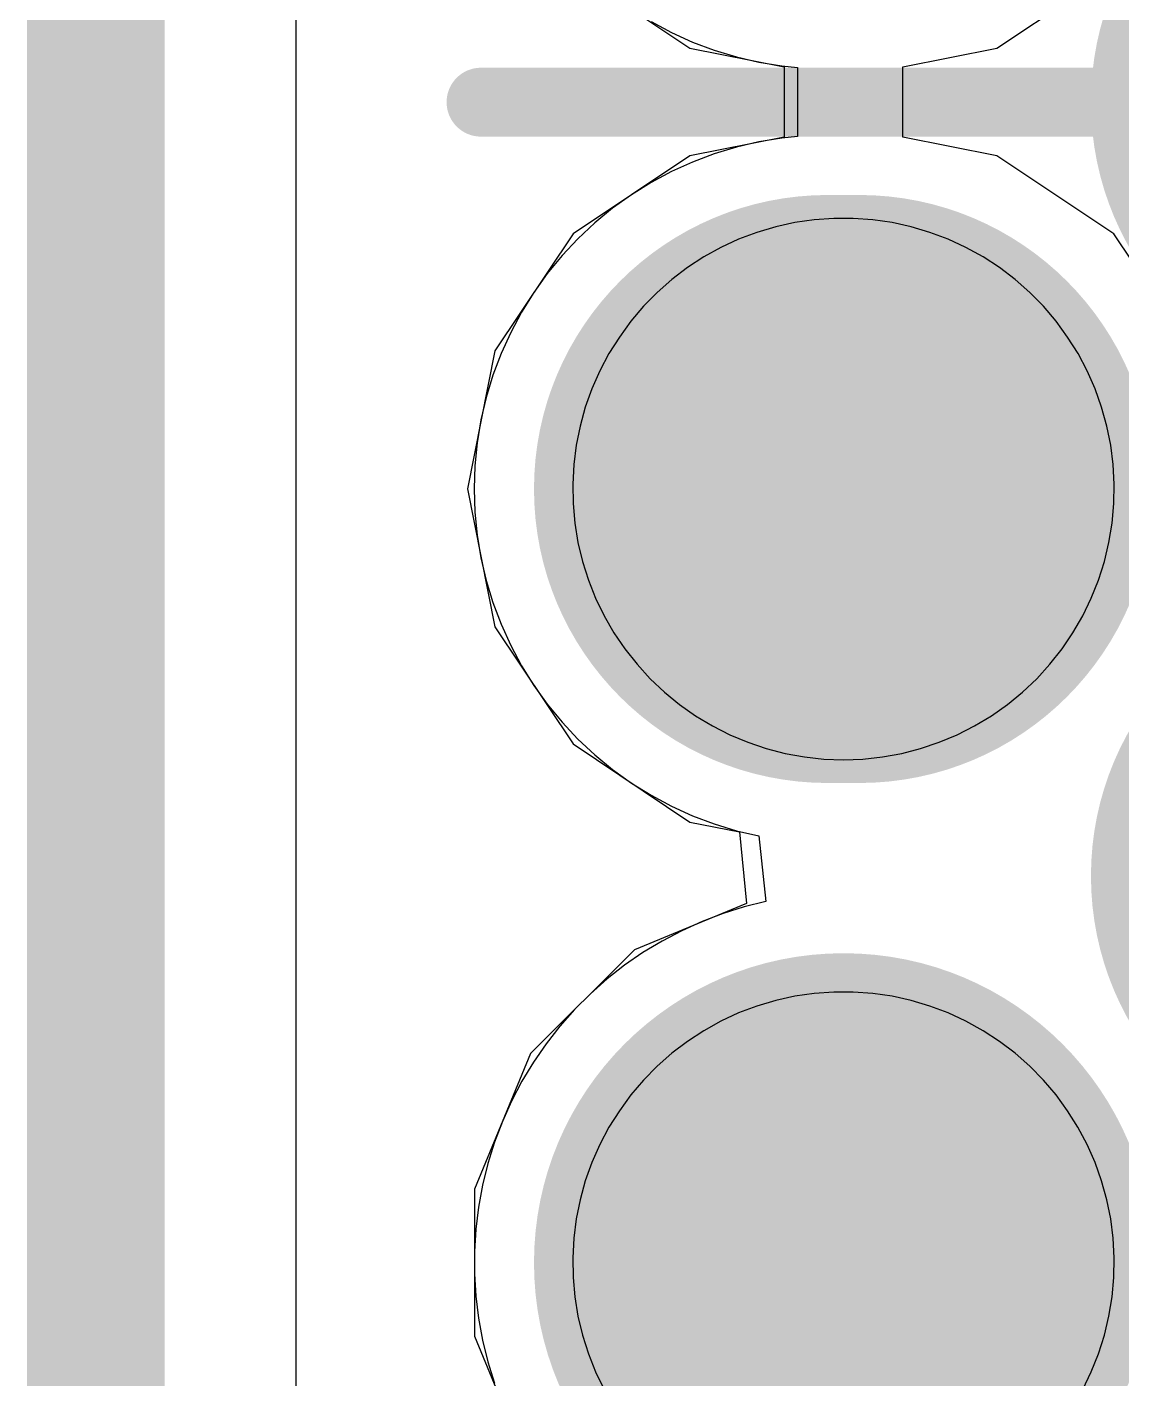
# Model space of a CAD drawing. Header units: inches. Extents: x -6 to 284, y -12 to 154.
# Drawn here: x 10.639 to 12.054, y 3.955 to 5.702 of the extents above; entities that cross this region are included whole.
import ezdxf

# ---------------------------------------------------------------- set-up
doc = ezdxf.new("R2010")
doc.units = ezdxf.units.IN
for name, color, linetype in [('Board Outline', 216, 'Continuous'), ('Bottom Layer', 5, 'Continuous'), ('Bottom Solder', 6, 'Continuous'), ('Drill Drawing', 1, 'Continuous'), ('GND-1', 16, 'Continuous'), ('GND-2', 90, 'Continuous'), ('GND-3', 216, 'Continuous'), ('GND-4', 54, 'Continuous'), ('Multi-Layer', 9, 'Continuous'), ('Pad Holes', 156, 'Continuous'), ('PWR-1', 156, 'Continuous'), ('PWR-2', 130, 'Continuous'), ('Signal L1', 76, 'Continuous'), ('Signal L2', 6, 'Continuous'), ('Top Layer', 1, 'Continuous'), ('Top Paste', 8, 'Continuous'), ('Top Solder', 216, 'Continuous')]:
    doc.layers.add(name, color=color, linetype=linetype)

# ---------------------------------------------------------------- blocks, each defined once
blk = doc.blocks.new('GT_USB_8013A_80')
at = {"layer": 'Bottom Layer'}
h = blk.add_hatch(color=5, dxfattribs=at)
edge = h.paths.add_edge_path()
edge.add_arc((-0.7501, -0.785), 0.33, 180, 360)
edge.add_line((-0.4201, -0.785), (-0.4201, -0.745))
edge.add_arc((-0.7501, -0.745), 0.33, 0, 180)
edge.add_line((-1.0801, -0.745), (-1.0801, -0.785))
h = blk.add_hatch(color=5, dxfattribs=at)
edge = h.paths.add_edge_path()
edge.add_arc((0.2499, -0.765), 0.35, 0, 360)
at = {"layer": 'Bottom Solder'}
h = blk.add_hatch(color=6, dxfattribs=at)
edge = h.paths.add_edge_path()
edge.add_arc((-1.25, -0.0652), 0.38, 180, 360)
edge.add_line((-0.87, -0.0652), (-0.87, -0.0252))
edge.add_arc((-1.25, -0.0252), 0.38, 0, 180)
edge.add_line((-1.63, -0.0252), (-1.63, -0.0652))
h = blk.add_hatch(color=6, dxfattribs=at)
edge = h.paths.add_edge_path()
edge.add_arc((-0.25, -0.0652), 0.38, 180, 360)
edge.add_line((0.13, -0.0652), (0.13, -0.0252))
edge.add_arc((-0.25, -0.0252), 0.38, 0, 180)
edge.add_line((-0.63, -0.0252), (-0.63, -0.0652))
h = blk.add_hatch(color=6, dxfattribs=at)
edge = h.paths.add_edge_path()
edge.add_arc((0.75, -0.0652), 0.38, 180, 360)
edge.add_line((1.13, -0.0652), (1.13, -0.0252))
edge.add_arc((0.75, -0.0252), 0.38, 0, 180)
edge.add_line((0.37, -0.0252), (0.37, -0.0652))
h = blk.add_hatch(color=6, dxfattribs=at)
edge = h.paths.add_edge_path()
edge.add_arc((-0.7501, -0.785), 0.38, 180, 360)
edge.add_line((-0.3701, -0.785), (-0.3701, -0.745))
edge.add_arc((-0.7501, -0.745), 0.38, 0, 180)
edge.add_line((-1.1301, -0.745), (-1.1301, -0.785))
h = blk.add_hatch(color=6, dxfattribs=at)
edge = h.paths.add_edge_path()
edge.add_arc((0.2499, -0.765), 0.4, 0, 360)
at = {"layer": 'GND-1'}
h = blk.add_hatch(color=16, dxfattribs=at)
edge = h.paths.add_edge_path()
edge.add_arc((-0.7501, -0.785), 0.33, 180, 360)
edge.add_line((-0.4201, -0.785), (-0.4201, -0.745))
edge.add_arc((-0.7501, -0.745), 0.33, 0, 180)
edge.add_line((-1.0801, -0.745), (-1.0801, -0.785))
h = blk.add_hatch(color=16, dxfattribs=at)
edge = h.paths.add_edge_path()
edge.add_arc((0.2499, -0.765), 0.35, 0, 360)
at = {"layer": 'GND-2'}
h = blk.add_hatch(color=90, dxfattribs=at)
edge = h.paths.add_edge_path()
edge.add_arc((-0.7501, -0.785), 0.33, 180, 360)
edge.add_line((-0.4201, -0.785), (-0.4201, -0.745))
edge.add_arc((-0.7501, -0.745), 0.33, 0, 180)
edge.add_line((-1.0801, -0.745), (-1.0801, -0.785))
h = blk.add_hatch(color=90, dxfattribs=at)
edge = h.paths.add_edge_path()
edge.add_arc((0.2499, -0.765), 0.35, 0, 360)
at = {"layer": 'GND-3'}
h = blk.add_hatch(color=216, dxfattribs=at)
edge = h.paths.add_edge_path()
edge.add_arc((-0.7501, -0.785), 0.33, 180, 360)
edge.add_line((-0.4201, -0.785), (-0.4201, -0.745))
edge.add_arc((-0.7501, -0.745), 0.33, 0, 180)
edge.add_line((-1.0801, -0.745), (-1.0801, -0.785))
h = blk.add_hatch(color=216, dxfattribs=at)
edge = h.paths.add_edge_path()
edge.add_arc((0.2499, -0.765), 0.35, 0, 360)
at = {"layer": 'GND-4'}
h = blk.add_hatch(color=54, dxfattribs=at)
edge = h.paths.add_edge_path()
edge.add_arc((-0.7501, -0.785), 0.33, 180, 360)
edge.add_line((-0.4201, -0.785), (-0.4201, -0.745))
edge.add_arc((-0.7501, -0.745), 0.33, 0, 180)
edge.add_line((-1.0801, -0.745), (-1.0801, -0.785))
h = blk.add_hatch(color=54, dxfattribs=at)
edge = h.paths.add_edge_path()
edge.add_arc((0.2499, -0.765), 0.35, 0, 360)
at = {"layer": 'Multi-Layer'}
h = blk.add_hatch(color=9, dxfattribs=at)
edge = h.paths.add_edge_path()
edge.add_arc((-0.7501, -0.785), 0.33, 180, 360)
edge.add_line((-0.4201, -0.785), (-0.4201, -0.745))
edge.add_arc((-0.7501, -0.745), 0.33, 0, 180)
edge.add_line((-1.0801, -0.745), (-1.0801, -0.785))
h = blk.add_hatch(color=9, dxfattribs=at)
edge = h.paths.add_edge_path()
edge.add_arc((0.2499, -0.765), 0.35, 0, 360)
at = {"layer": 'Pad Holes'}
h = blk.add_hatch(color=7, dxfattribs=at)
edge = h.paths.add_edge_path()
edge.add_arc((-0.7502, -0.765), 0.25, 0, 360)
h = blk.add_hatch(color=7, dxfattribs=at)
edge = h.paths.add_edge_path()
edge.add_arc((0.2498, -0.765), 0.25, 0, 360)
at = {"layer": 'PWR-1'}
h = blk.add_hatch(color=156, dxfattribs=at)
edge = h.paths.add_edge_path()
edge.add_arc((-0.7501, -0.785), 0.33, 180, 360)
edge.add_line((-0.4201, -0.785), (-0.4201, -0.745))
edge.add_arc((-0.7501, -0.745), 0.33, 0, 180)
edge.add_line((-1.0801, -0.745), (-1.0801, -0.785))
h = blk.add_hatch(color=156, dxfattribs=at)
edge = h.paths.add_edge_path()
edge.add_arc((0.2499, -0.765), 0.35, 0, 360)
at = {"layer": 'PWR-2'}
h = blk.add_hatch(color=130, dxfattribs=at)
edge = h.paths.add_edge_path()
edge.add_arc((-0.7501, -0.785), 0.33, 180, 360)
edge.add_line((-0.4201, -0.785), (-0.4201, -0.745))
edge.add_arc((-0.7501, -0.745), 0.33, 0, 180)
edge.add_line((-1.0801, -0.745), (-1.0801, -0.785))
h = blk.add_hatch(color=130, dxfattribs=at)
edge = h.paths.add_edge_path()
edge.add_arc((0.2499, -0.765), 0.35, 0, 360)
at = {"layer": 'Signal L1'}
h = blk.add_hatch(color=76, dxfattribs=at)
edge = h.paths.add_edge_path()
edge.add_arc((-0.7501, -0.785), 0.33, 180, 360)
edge.add_line((-0.4201, -0.785), (-0.4201, -0.745))
edge.add_arc((-0.7501, -0.745), 0.33, 0, 180)
edge.add_line((-1.0801, -0.745), (-1.0801, -0.785))
h = blk.add_hatch(color=76, dxfattribs=at)
edge = h.paths.add_edge_path()
edge.add_arc((0.2499, -0.765), 0.35, 0, 360)
at = {"layer": 'Signal L2'}
h = blk.add_hatch(color=6, dxfattribs=at)
edge = h.paths.add_edge_path()
edge.add_arc((-0.7501, -0.785), 0.33, 180, 360)
edge.add_line((-0.4201, -0.785), (-0.4201, -0.745))
edge.add_arc((-0.7501, -0.745), 0.33, 0, 180)
edge.add_line((-1.0801, -0.745), (-1.0801, -0.785))
h = blk.add_hatch(color=6, dxfattribs=at)
edge = h.paths.add_edge_path()
edge.add_arc((0.2499, -0.765), 0.35, 0, 360)
at = {"layer": 'Top Layer'}
h = blk.add_hatch(color=1, dxfattribs=at)
edge = h.paths.add_edge_path()
edge.add_arc((-0.7501, -0.785), 0.33, 180, 360)
edge.add_line((-0.4201, -0.785), (-0.4201, -0.745))
edge.add_arc((-0.7501, -0.745), 0.33, 0, 180)
edge.add_line((-1.0801, -0.745), (-1.0801, -0.785))
h = blk.add_hatch(color=1, dxfattribs=at)
edge = h.paths.add_edge_path()
edge.add_arc((0.2499, -0.765), 0.35, 0, 360)
at = {"layer": 'Top Solder'}
h = blk.add_hatch(color=216, dxfattribs=at)
edge = h.paths.add_edge_path()
edge.add_arc((-1.25, -0.0652), 0.38, 180, 360)
edge.add_line((-0.87, -0.0652), (-0.87, -0.0252))
edge.add_arc((-1.25, -0.0252), 0.38, 0, 180)
edge.add_line((-1.63, -0.0252), (-1.63, -0.0652))
h = blk.add_hatch(color=216, dxfattribs=at)
edge = h.paths.add_edge_path()
edge.add_arc((-0.25, -0.0652), 0.38, 180, 360)
edge.add_line((0.13, -0.0652), (0.13, -0.0252))
edge.add_arc((-0.25, -0.0252), 0.38, 0, 180)
edge.add_line((-0.63, -0.0252), (-0.63, -0.0652))
h = blk.add_hatch(color=216, dxfattribs=at)
edge = h.paths.add_edge_path()
edge.add_arc((0.75, -0.0652), 0.38, 180, 360)
edge.add_line((1.13, -0.0652), (1.13, -0.0252))
edge.add_arc((0.75, -0.0252), 0.38, 0, 180)
edge.add_line((0.37, -0.0252), (0.37, -0.0652))
h = blk.add_hatch(color=216, dxfattribs=at)
edge = h.paths.add_edge_path()
edge.add_arc((-0.7501, -0.785), 0.38, 180, 360)
edge.add_line((-0.3701, -0.785), (-0.3701, -0.745))
edge.add_arc((-0.7501, -0.745), 0.38, 0, 180)
edge.add_line((-1.1301, -0.745), (-1.1301, -0.785))
h = blk.add_hatch(color=216, dxfattribs=at)
edge = h.paths.add_edge_path()
edge.add_arc((0.2499, -0.765), 0.4, 0, 360)
at = {"layer": 'Top Paste'}
for p, q in [((-0.7817, -0.4165), (-0.8067, -0.4197)), ((-0.7565, -0.4151), (-0.7817, -0.4165)), ((-0.7312, -0.4156), (-0.7565, -0.4151)), ((-0.706, -0.4178), (-0.7312, -0.4156)), ((-0.6811, -0.4219), (-0.706, -0.4178)), ((0.2183, -0.4165), (0.1933, -0.4197)), ((0.2435, -0.4151), (0.2183, -0.4165)), ((0.2688, -0.4156), (0.2435, -0.4151)), ((0.294, -0.4178), (0.2688, -0.4156)), ((0.3189, -0.4219), (0.294, -0.4178)), ((-0.8559, -0.4314), (-0.8797, -0.4399)), ((-0.8315, -0.4246), (-0.8559, -0.4314)), ((-0.8067, -0.4197), (-0.8315, -0.4246)), ((-0.6565, -0.4278), (-0.6811, -0.4219)), ((-0.6324, -0.4354), (-0.6565, -0.4278)), ((-0.6089, -0.4448), (-0.6324, -0.4354)), ((0.1441, -0.4314), (0.1203, -0.4399)), ((0.1685, -0.4246), (0.1441, -0.4314)), ((0.1933, -0.4197), (0.1685, -0.4246)), ((0.3435, -0.4278), (0.3189, -0.4219)), ((0.3676, -0.4354), (0.3435, -0.4278)), ((0.3911, -0.4448), (0.3676, -0.4354)), ((-0.9028, -0.4501), (-0.9251, -0.4619)), ((-0.8797, -0.4399), (-0.9028, -0.4501)), ((-0.5862, -0.4558), (-0.6089, -0.4448)), ((0.0972, -0.4501), (0.0749, -0.462)), ((0.1203, -0.4399), (0.0972, -0.4501)), ((0.4138, -0.4558), (0.3911, -0.4448)), ((-0.9251, -0.4619), (-0.9465, -0.4754)), ((-0.5643, -0.4685), (-0.5862, -0.4558)), ((-0.5434, -0.4826), (-0.5643, -0.4685)), ((0.0749, -0.462), (0.0535, -0.4754)), ((-0.9465, -0.4754), (-0.9669, -0.4903)), ((-0.5235, -0.4983), (-0.5434, -0.4826)), ((0.0535, -0.4754), (0.0331, -0.4903)), ((-0.9862, -0.5067), (-1.0042, -0.5244)), ((-0.9669, -0.4903), (-0.9862, -0.5067)), ((-0.5049, -0.5153), (-0.5235, -0.4983)), ((0.0138, -0.5067), (-0.0042, -0.5244)), ((0.0331, -0.4903), (0.0138, -0.5067)), ((-0.4875, -0.5337), (-0.5049, -0.5153)), ((-1.0042, -0.5244), (-1.0209, -0.5433)), ((-0.4715, -0.5532), (-0.4875, -0.5337)), ((-0.0042, -0.5244), (-0.0209, -0.5433)), ((-1.0209, -0.5433), (-1.0362, -0.5634)), ((-0.4569, -0.5739), (-0.4715, -0.5532)), ((-0.0209, -0.5433), (-0.0362, -0.5634)), ((-1.0362, -0.5634), (-1.05, -0.5846)), ((-0.4439, -0.5956), (-0.4569, -0.5739)), ((-0.0362, -0.5634), (-0.05, -0.5846)), ((-1.05, -0.5846), (-1.0623, -0.6067)), ((-0.05, -0.5846), (-0.0623, -0.6067)), ((-1.0623, -0.6067), (-1.0729, -0.6296)), ((-0.4325, -0.6181), (-0.4439, -0.5956)), ((-0.0623, -0.6067), (-0.0729, -0.6296)), ((-0.4227, -0.6414), (-0.4325, -0.6181)), ((-1.0729, -0.6296), (-1.0818, -0.6533)), ((-0.4146, -0.6653), (-0.4227, -0.6414)), ((-0.0729, -0.6296), (-0.0818, -0.6533)), ((-1.0818, -0.6533), (-1.089, -0.6775)), ((-0.0818, -0.6533), (-0.089, -0.6775)), ((-1.089, -0.6775), (-1.0944, -0.7022)), ((-0.4083, -0.6898), (-0.4146, -0.6653)), ((-0.089, -0.6775), (-0.0944, -0.7022)), ((-0.4038, -0.7147), (-0.4083, -0.6898)), ((-1.0944, -0.7022), (-1.0981, -0.7272)), ((-0.401, -0.7398), (-0.4038, -0.7147)), ((-0.0944, -0.7022), (-0.0981, -0.7272)), ((-1.0981, -0.7272), (-1.0999, -0.7524)), ((-0.0981, -0.7272), (-0.0999, -0.7524)), ((-0.4001, -0.765), (-0.401, -0.7398)), ((-1.0999, -0.7524), (-1.0999, -0.7777)), ((-0.401, -0.7903), (-0.4001, -0.765)), ((-0.0999, -0.7524), (-0.0999, -0.7777)), ((-1.0999, -0.7777), (-1.0981, -0.8029)), ((-0.0999, -0.7777), (-0.0981, -0.8029)), ((-1.0981, -0.8029), (-1.0944, -0.8279)), ((-0.4038, -0.8154), (-0.401, -0.7903)), ((-0.0981, -0.8029), (-0.0944, -0.8279)), ((-0.4083, -0.8403), (-0.4038, -0.8154)), ((-1.0944, -0.8279), (-1.089, -0.8526)), ((-0.0944, -0.8279), (-0.089, -0.8526)), ((-1.089, -0.8526), (-1.0818, -0.8768)), ((-0.4146, -0.8648), (-0.4083, -0.8403)), ((-0.089, -0.8526), (-0.0818, -0.8768)), ((-0.4227, -0.8887), (-0.4146, -0.8648)), ((-1.0818, -0.8768), (-1.0729, -0.9005)), ((-0.4325, -0.912), (-0.4227, -0.8887)), ((-0.0818, -0.8768), (-0.0729, -0.9005)), ((-1.0729, -0.9005), (-1.0623, -0.9234)), ((-0.0729, -0.9005), (-0.0623, -0.9234)), ((-1.0623, -0.9234), (-1.05, -0.9455)), ((-0.4439, -0.9345), (-0.4325, -0.912)), ((-0.0623, -0.9234), (-0.05, -0.9455)), ((-0.4569, -0.9562), (-0.4439, -0.9345)), ((-1.05, -0.9455), (-1.0362, -0.9667)), ((-0.4715, -0.9769), (-0.4569, -0.9562)), ((-0.05, -0.9455), (-0.0362, -0.9667)), ((-1.0362, -0.9667), (-1.0209, -0.9868)), ((-0.4875, -0.9964), (-0.4715, -0.9769)), ((-0.0362, -0.9667), (-0.0209, -0.9868)), ((-1.0209, -0.9868), (-1.0042, -1.0057)), ((-0.0209, -0.9868), (-0.0042, -1.0057)), ((-1.0042, -1.0057), (-0.9862, -1.0234)), ((-0.5049, -1.0148), (-0.4875, -0.9964)), ((-0.0042, -1.0057), (0.0138, -1.0234)), ((-0.9862, -1.0234), (-0.9669, -1.0398)), ((-0.5235, -1.0318), (-0.5049, -1.0148)), ((0.0138, -1.0234), (0.0331, -1.0398)), ((-0.9669, -1.0398), (-0.9465, -1.0547)), ((-0.5643, -1.0616), (-0.5434, -1.0475)), ((-0.5434, -1.0475), (-0.5235, -1.0318)), ((0.0331, -1.0398), (0.0535, -1.0547)), ((-0.9465, -1.0547), (-0.9251, -1.0681)), ((-0.5862, -1.0743), (-0.5643, -1.0616)), ((0.0535, -1.0547), (0.0749, -1.0681)), ((-0.9251, -1.0681), (-0.9028, -1.08)), ((-0.9028, -1.08), (-0.8797, -1.0902)), ((-0.6089, -1.0853), (-0.5862, -1.0743)), ((0.0749, -1.0681), (0.0972, -1.08)), ((0.0972, -1.08), (0.1203, -1.0902)), ((0.3911, -1.0853), (0.4138, -1.0743)), ((-0.8797, -1.0902), (-0.8559, -1.0987)), ((-0.8559, -1.0987), (-0.8315, -1.1055)), ((-0.6565, -1.1023), (-0.6324, -1.0947)), ((-0.6324, -1.0947), (-0.6089, -1.0853)), ((0.1203, -1.0902), (0.1441, -1.0987)), ((0.1441, -1.0987), (0.1685, -1.1055)), ((0.3435, -1.1023), (0.3676, -1.0947)), ((0.3676, -1.0947), (0.3911, -1.0853)), ((-0.8315, -1.1055), (-0.8067, -1.1104)), ((-0.8067, -1.1104), (-0.7817, -1.1136)), ((-0.7817, -1.1136), (-0.7565, -1.115)), ((-0.7565, -1.115), (-0.7312, -1.1145)), ((-0.7312, -1.1145), (-0.706, -1.1123)), ((-0.706, -1.1123), (-0.6811, -1.1082)), ((-0.6811, -1.1082), (-0.6565, -1.1023)), ((0.1685, -1.1055), (0.1933, -1.1104)), ((0.1933, -1.1104), (0.2183, -1.1136)), ((0.2183, -1.1136), (0.2435, -1.115)), ((0.2435, -1.115), (0.2688, -1.1145)), ((0.2688, -1.1145), (0.294, -1.1123)), ((0.294, -1.1123), (0.3189, -1.1082)), ((0.3189, -1.1082), (0.3435, -1.1023))]:
    blk.add_line(p, q, dxfattribs=at)

msp = doc.modelspace()

# ---------------------------------------------------------------- linework, layer by layer
at = {"layer": 'Board Outline'}
msp.add_lwpolyline([(10.7278, -10.3315, 0.1778, 0.1778, 0), (10.7278, 19.0513, 0.1778, 0.1778, 0)], format="xyseb", dxfattribs=at)
at = {"layer": 'Bottom Layer'}
for p, q in [((10.9868, -10.3315), (10.9868, 19.0513)), ((11.3446, 5.7756), (11.4957, 5.6746)), ((11.4957, 5.6746), (11.6174, 5.6504)), ((11.6174, 5.6504), (11.6174, 5.5598)), ((11.6174, 5.5598), (11.4957, 5.5356)), ((11.4957, 5.5356), (11.3446, 5.4346)), ((11.3446, 5.4346), (11.2436, 5.2834)), ((11.2436, 5.2834), (11.2081, 5.1051)), ((11.2081, 5.1051), (11.2436, 4.9268)), ((11.2436, 4.9268), (11.3446, 4.7756)), ((11.3446, 4.7756), (11.4957, 4.6746)), ((11.4957, 4.6746), (11.5596, 4.6619)), ((11.5596, 4.6619), (11.5687, 4.5694)), ((11.5687, 4.5694), (11.4239, 4.5095)), ((11.4239, 4.5095), (11.2897, 4.3753)), ((11.2897, 4.3753), (11.2171, 4.2)), ((11.2171, 4.2), (11.2171, 4.0102)), ((11.2171, 4.0102), (11.2897, 3.8349))]:
    msp.add_line(p, q, dxfattribs=at)
for points in [[(11.7449, 5.1051, 0.127, 0.127, 0), (14.0192, 5.1051, 0.127, 0.127, 0)], [(11.7449, 4.1051, 0.1041, 0.1041, 0), (11.7537, 4.0963, 0.1041, 0.1041, 0)], [(11.7537, 4.0963, 0.1041, 0.1041, 0), (12.7028, 4.0963, 0.1041, 0.1041, 0)]]:
    msp.add_lwpolyline(points, format="xyseb", dxfattribs=at)
for points in [[(11.7132, 5.1051, 0.0635, 0.0635, 1), (11.7767, 5.1051, 0.0635, 0.0635, 1)], [(11.7189, 4.1051, 0.0521, 0.0521, 1), (11.7709, 4.1051, 0.0521, 0.0521, 1)], [(11.7277, 4.0963, 0.0521, 0.0521, 1), (11.7798, 4.0963, 0.0521, 0.0521, 1)], [(11.7277, 4.0963, 0.0521, 0.0521, 1), (11.7798, 4.0963, 0.0521, 0.0521, 1)]]:
    msp.add_lwpolyline(points, format="xyseb", close=True, dxfattribs=at)
at = {"layer": 'Drill Drawing'}
for points in [[(11.9481, 5.1051, 0.0508, 0.0508, 1), (11.4401, 5.1051, 0.0508, 0.0508, 1)], [(11.4274, 5.1051, 0.0254, 0.0254, 1), (11.4528, 5.1051, 0.0254, 0.0254, 1)], [(11.9354, 5.1051, 0.0254, 0.0254, 1), (11.9608, 5.1051, 0.0254, 0.0254, 1)], [(11.9481, 4.1051, 0.0508, 0.0508, 1), (11.4401, 4.1051, 0.0508, 0.0508, 1)], [(11.4274, 4.1051, 0.0254, 0.0254, 1), (11.4528, 4.1051, 0.0254, 0.0254, 1)], [(11.9354, 4.1051, 0.0254, 0.0254, 1), (11.9608, 4.1051, 0.0254, 0.0254, 1)]]:
    msp.add_lwpolyline(points, format="xyseb", close=True, dxfattribs=at)
at = {"layer": 'GND-1'}
for p, q in [((10.9868, -10.3315), (10.9868, 19.0513)), ((11.3446, 5.7756), (11.4957, 5.6746)), ((11.4957, 5.6746), (11.6174, 5.6504)), ((11.6174, 5.6504), (11.6174, 5.5598)), ((11.6174, 5.5598), (11.4957, 5.5356)), ((11.4957, 5.5356), (11.3446, 5.4346)), ((11.3446, 5.4346), (11.2436, 5.2834)), ((11.2436, 5.2834), (11.2081, 5.1051)), ((11.2081, 5.1051), (11.2436, 4.9268)), ((11.2436, 4.9268), (11.3446, 4.7756)), ((11.3446, 4.7756), (11.4957, 4.6746)), ((11.4957, 4.6746), (11.5596, 4.6619)), ((11.5596, 4.6619), (11.5687, 4.5694)), ((11.5687, 4.5694), (11.4239, 4.5095)), ((11.4239, 4.5095), (11.2897, 4.3753)), ((11.2897, 4.3753), (11.2171, 4.2)), ((11.2171, 4.2), (11.2171, 4.0102)), ((11.2171, 4.0102), (11.2897, 3.8349))]:
    msp.add_line(p, q, dxfattribs=at)
at = {"layer": 'GND-2'}
for p, q in [((10.9868, -10.3315), (10.9868, 19.0513)), ((11.3446, 5.7756), (11.4957, 5.6746)), ((11.4957, 5.6746), (11.6174, 5.6504)), ((11.6174, 5.6504), (11.6174, 5.5598)), ((11.6174, 5.5598), (11.4957, 5.5356)), ((11.4957, 5.5356), (11.3446, 5.4346)), ((11.3446, 5.4346), (11.2436, 5.2834)), ((11.2436, 5.2834), (11.2081, 5.1051)), ((11.2081, 5.1051), (11.2436, 4.9268)), ((11.2436, 4.9268), (11.3446, 4.7756)), ((11.3446, 4.7756), (11.4957, 4.6746)), ((11.4957, 4.6746), (11.5596, 4.6619)), ((11.5596, 4.6619), (11.5687, 4.5694)), ((11.5687, 4.5694), (11.4239, 4.5095)), ((11.4239, 4.5095), (11.2897, 4.3753)), ((11.2897, 4.3753), (11.2171, 4.2)), ((11.2171, 4.2), (11.2171, 4.0102)), ((11.2171, 4.0102), (11.2897, 3.8349))]:
    msp.add_line(p, q, dxfattribs=at)
at = {"layer": 'GND-3'}
for p, q in [((10.9868, -10.3315), (10.9868, 19.0513)), ((11.3446, 5.7756), (11.4957, 5.6746)), ((11.4957, 5.6746), (11.6174, 5.6504)), ((11.6174, 5.6504), (11.6174, 5.5598)), ((11.6174, 5.5598), (11.4957, 5.5356)), ((11.4957, 5.5356), (11.3446, 5.4346)), ((11.3446, 5.4346), (11.2436, 5.2834)), ((11.2436, 5.2834), (11.2081, 5.1051)), ((11.2081, 5.1051), (11.2436, 4.9268)), ((11.2436, 4.9268), (11.3446, 4.7756)), ((11.3446, 4.7756), (11.4957, 4.6746)), ((11.4957, 4.6746), (11.5596, 4.6619)), ((11.5596, 4.6619), (11.5687, 4.5694)), ((11.5687, 4.5694), (11.4239, 4.5095)), ((11.4239, 4.5095), (11.2897, 4.3753)), ((11.2897, 4.3753), (11.2171, 4.2)), ((11.2171, 4.2), (11.2171, 4.0102)), ((11.2171, 4.0102), (11.2897, 3.8349))]:
    msp.add_line(p, q, dxfattribs=at)
at = {"layer": 'GND-4'}
for p, q in [((10.9868, -10.3315), (10.9868, 19.0513)), ((11.3446, 5.7756), (11.4957, 5.6746)), ((11.4957, 5.6746), (11.6174, 5.6504)), ((11.6174, 5.6504), (11.6174, 5.5598)), ((11.6174, 5.5598), (11.4957, 5.5356)), ((11.4957, 5.5356), (11.3446, 5.4346)), ((11.3446, 5.4346), (11.2436, 5.2834)), ((11.2436, 5.2834), (11.2081, 5.1051)), ((11.2081, 5.1051), (11.2436, 4.9268)), ((11.2436, 4.9268), (11.3446, 4.7756)), ((11.3446, 4.7756), (11.4957, 4.6746)), ((11.4957, 4.6746), (11.5596, 4.6619)), ((11.5596, 4.6619), (11.5687, 4.5694)), ((11.5687, 4.5694), (11.4239, 4.5095)), ((11.4239, 4.5095), (11.2897, 4.3753)), ((11.2897, 4.3753), (11.2171, 4.2)), ((11.2171, 4.2), (11.2171, 4.0102)), ((11.2171, 4.0102), (11.2897, 3.8349))]:
    msp.add_line(p, q, dxfattribs=at)
at = {"layer": 'PWR-1'}
for p, q in [((10.9868, -2.2101), (10.9868, 19.0513)), ((11.3446, 5.7756), (11.4957, 5.6746)), ((11.8924, 5.6746), (12.0435, 5.7756)), ((11.4957, 5.6746), (11.6174, 5.6504)), ((11.7707, 5.6504), (11.8924, 5.6746)), ((11.6174, 5.6504), (11.6174, 5.5598)), ((11.7707, 5.5598), (11.7707, 5.6504)), ((11.6174, 5.5598), (11.4957, 5.5356)), ((11.8924, 5.5356), (11.7707, 5.5598)), ((11.4957, 5.5356), (11.3446, 5.4346)), ((12.0435, 5.4346), (11.8924, 5.5356)), ((11.3446, 5.4346), (11.2436, 5.2834)), ((12.1445, 5.2834), (12.0435, 5.4346)), ((11.2436, 5.2834), (11.2081, 5.1051)), ((11.2081, 5.1051), (11.2436, 4.9268)), ((11.2436, 4.9268), (11.3446, 4.7756)), ((11.3446, 4.7756), (11.4957, 4.6746)), ((11.4957, 4.6746), (11.5596, 4.6619)), ((11.5596, 4.6619), (11.5687, 4.5694)), ((11.5687, 4.5694), (11.4239, 4.5095)), ((11.4239, 4.5095), (11.2897, 4.3753)), ((11.2897, 4.3753), (11.2171, 4.2)), ((11.2171, 4.2), (11.2171, 4.0102)), ((11.2171, 4.0102), (11.2897, 3.8349))]:
    msp.add_line(p, q, dxfattribs=at)
for points in [[(11.2257, 5.6049, 0.0889, 0.0889, 0), (11.2257, 5.6049, 0.0889, 0.0889, 0)], [(11.2257, 5.6049, 0.0889, 0.0889, 0), (12.4138, 5.6049, 0.0889, 0.0889, 0)]]:
    msp.add_lwpolyline(points, format="xyseb", dxfattribs=at)
for points in [[(11.2034, 5.6049, 0.0445, 0.0445, 1), (11.2479, 5.6049, 0.0445, 0.0445, 1)], [(11.2035, 5.6049, 0.0445, 0.0445, 1), (11.248, 5.6049, 0.0445, 0.0445, 1)], [(11.2035, 5.6049, 0.0445, 0.0445, 1), (11.248, 5.6049, 0.0445, 0.0445, 1)]]:
    msp.add_lwpolyline(points, format="xyseb", close=True, dxfattribs=at)
at = {"layer": 'PWR-2'}
for p, q in [((10.9868, -2.1438), (10.9868, 19.0513)), ((11.3446, 5.7756), (11.4957, 5.6746)), ((11.8924, 5.6746), (12.0435, 5.7756)), ((11.4957, 5.6746), (11.6174, 5.6504)), ((11.7707, 5.6504), (11.8924, 5.6746)), ((11.6174, 5.6504), (11.6174, 5.5598)), ((11.7707, 5.5598), (11.7707, 5.6504)), ((11.6174, 5.5598), (11.4957, 5.5356)), ((11.8924, 5.5356), (11.7707, 5.5598)), ((11.4957, 5.5356), (11.3446, 5.4346)), ((12.0435, 5.4346), (11.8924, 5.5356)), ((11.3446, 5.4346), (11.2436, 5.2834)), ((12.1445, 5.2834), (12.0435, 5.4346)), ((11.2436, 5.2834), (11.2081, 5.1051)), ((11.2081, 5.1051), (11.2436, 4.9268)), ((11.2436, 4.9268), (11.3446, 4.7756)), ((11.3446, 4.7756), (11.4957, 4.6746)), ((11.4957, 4.6746), (11.5596, 4.6619)), ((11.5596, 4.6619), (11.5687, 4.5694)), ((11.5687, 4.5694), (11.4239, 4.5095)), ((11.4239, 4.5095), (11.2897, 4.3753)), ((11.2897, 4.3753), (11.2171, 4.2)), ((11.2171, 4.2), (11.2171, 4.0102)), ((11.2171, 4.0102), (11.2897, 3.8349))]:
    msp.add_line(p, q, dxfattribs=at)
for points in [[(11.2257, 5.6049, 0.0889, 0.0889, 0), (11.2257, 5.6049, 0.0889, 0.0889, 0)], [(11.2257, 5.6049, 0.0889, 0.0889, 0), (12.4138, 5.6049, 0.0889, 0.0889, 0)]]:
    msp.add_lwpolyline(points, format="xyseb", dxfattribs=at)
for points in [[(11.2035, 5.6049, 0.0445, 0.0445, 1), (11.2479, 5.6049, 0.0445, 0.0445, 1)], [(11.2035, 5.6049, 0.0445, 0.0445, 1), (11.248, 5.6049, 0.0445, 0.0445, 1)], [(11.2035, 5.6049, 0.0445, 0.0445, 1), (11.248, 5.6049, 0.0445, 0.0445, 1)]]:
    msp.add_lwpolyline(points, format="xyseb", close=True, dxfattribs=at)
at = {"layer": 'Signal L1'}
for p, q in [((10.9868, -10.3315), (10.9868, 19.0513)), ((11.3446, 5.7756), (11.4957, 5.6746)), ((11.4957, 5.6746), (11.6174, 5.6504)), ((11.6174, 5.6504), (11.6174, 5.5598)), ((11.6174, 5.5598), (11.4957, 5.5356)), ((11.4957, 5.5356), (11.3446, 5.4346)), ((11.3446, 5.4346), (11.2436, 5.2834)), ((11.2436, 5.2834), (11.2081, 5.1051)), ((11.2081, 5.1051), (11.2436, 4.9268)), ((11.2436, 4.9268), (11.3446, 4.7756)), ((11.3446, 4.7756), (11.4957, 4.6746)), ((11.4957, 4.6746), (11.5596, 4.6619)), ((11.5596, 4.6619), (11.5687, 4.5694)), ((11.5687, 4.5694), (11.4239, 4.5095)), ((11.4239, 4.5095), (11.2897, 4.3753)), ((11.2897, 4.3753), (11.2171, 4.2)), ((11.2171, 4.2), (11.2171, 4.0102)), ((11.2171, 4.0102), (11.2897, 3.8349))]:
    msp.add_line(p, q, dxfattribs=at)
at = {"layer": 'Signal L2'}
for p, q in [((10.9868, -10.3315), (10.9868, 19.0513)), ((11.3446, 5.7756), (11.4957, 5.6746)), ((11.4957, 5.6746), (11.6174, 5.6504)), ((11.6174, 5.6504), (11.6174, 5.5598)), ((11.6174, 5.5598), (11.4957, 5.5356)), ((11.4957, 5.5356), (11.3446, 5.4346)), ((11.3446, 5.4346), (11.2436, 5.2834)), ((11.2436, 5.2834), (11.2081, 5.1051)), ((11.2081, 5.1051), (11.2436, 4.9268)), ((11.2436, 4.9268), (11.3446, 4.7756)), ((11.3446, 4.7756), (11.4957, 4.6746)), ((11.4957, 4.6746), (11.5596, 4.6619)), ((11.5596, 4.6619), (11.5687, 4.5694)), ((11.5687, 4.5694), (11.4239, 4.5095)), ((11.4239, 4.5095), (11.2897, 4.3753)), ((11.2897, 4.3753), (11.2171, 4.2)), ((11.2171, 4.2), (11.2171, 4.0102)), ((11.2171, 4.0102), (11.2897, 3.8349))]:
    msp.add_line(p, q, dxfattribs=at)
at = {"layer": 'Top Layer'}
for p, q in [((10.9868, 2.6049), (10.9868, 5.8347)), ((11.4454, 5.7091), (11.4718, 5.695)), ((11.4718, 5.695), (11.4991, 5.6826)), ((11.4991, 5.6826), (11.5271, 5.6721)), ((11.5271, 5.6721), (11.5557, 5.6634)), ((11.5557, 5.6634), (11.5848, 5.6566)), ((11.5848, 5.6566), (11.6144, 5.6517)), ((11.6144, 5.6517), (11.6347, 5.6497)), ((11.6347, 5.6497), (11.6347, 5.5604)), ((11.6144, 5.5584), (11.5848, 5.5535)), ((11.6347, 5.5604), (11.6144, 5.5584)), ((11.5557, 5.5467), (11.5271, 5.5381)), ((11.5848, 5.5535), (11.5557, 5.5467)), ((11.4991, 5.5275), (11.4718, 5.5152)), ((11.5271, 5.5381), (11.4991, 5.5275)), ((11.4718, 5.5152), (11.4454, 5.5011)), ((11.4454, 5.5011), (11.42, 5.4853)), ((11.42, 5.4853), (11.3957, 5.4678)), ((11.3957, 5.4678), (11.3726, 5.4488)), ((11.3726, 5.4488), (11.3507, 5.4284)), ((11.3507, 5.4284), (11.3303, 5.4066)), ((11.3303, 5.4066), (11.3113, 5.3834)), ((11.3113, 5.3834), (11.2939, 5.3591)), ((11.2939, 5.3591), (11.2781, 5.3337)), ((11.2781, 5.3337), (11.264, 5.3073)), ((11.264, 5.3073), (11.2516, 5.2801)), ((11.2516, 5.2801), (11.2411, 5.2521)), ((11.2411, 5.2521), (11.2324, 5.2234)), ((11.2324, 5.2234), (11.2256, 5.1943)), ((11.2256, 5.1943), (11.2207, 5.1648)), ((11.2207, 5.1648), (11.2178, 5.135)), ((11.2178, 5.135), (11.2168, 5.1051)), ((11.2168, 5.1051), (11.2178, 5.0752)), ((11.2178, 5.0752), (11.2207, 5.0454)), ((11.2207, 5.0454), (11.2256, 5.0159)), ((11.2256, 5.0159), (11.2324, 4.9867)), ((11.2324, 4.9867), (11.2411, 4.9581)), ((11.2411, 4.9581), (11.2516, 4.9301)), ((11.2516, 4.9301), (11.264, 4.9028)), ((11.264, 4.9028), (11.2781, 4.8765)), ((11.2781, 4.8765), (11.2939, 4.851)), ((11.2939, 4.851), (11.3113, 4.8267)), ((11.3113, 4.8267), (11.3303, 4.8036)), ((11.3303, 4.8036), (11.3507, 4.7818)), ((11.3507, 4.7818), (11.3726, 4.7613)), ((11.3726, 4.7613), (11.3957, 4.7423)), ((11.3957, 4.7423), (11.42, 4.7249)), ((11.42, 4.7249), (11.4454, 4.7091)), ((11.4454, 4.7091), (11.4718, 4.695)), ((11.4718, 4.695), (11.4991, 4.6826)), ((11.4991, 4.6826), (11.5271, 4.6721)), ((11.5271, 4.6721), (11.5557, 4.6634)), ((11.5557, 4.6634), (11.5848, 4.6566)), ((11.5848, 4.6566), (11.5939, 4.5717)), ((11.5659, 4.5648), (11.5384, 4.5562)), ((11.5939, 4.5717), (11.5659, 4.5648)), ((11.5114, 4.546), (11.4851, 4.5341)), ((11.5384, 4.5562), (11.5114, 4.546)), ((11.4851, 4.5341), (11.4596, 4.5207)), ((11.4596, 4.5207), (11.4349, 4.5058)), ((11.4349, 4.5058), (11.4112, 4.4895)), ((11.4112, 4.4895), (11.3885, 4.4717)), ((11.3885, 4.4717), (11.367, 4.4526)), ((11.367, 4.4526), (11.3466, 4.4322)), ((11.3466, 4.4322), (11.3275, 4.4106)), ((11.3275, 4.4106), (11.3097, 4.3879)), ((11.3097, 4.3879), (11.2933, 4.3642)), ((11.2933, 4.3642), (11.2784, 4.3395)), ((11.2784, 4.3395), (11.265, 4.314)), ((11.265, 4.314), (11.2532, 4.2877)), ((11.2532, 4.2877), (11.2429, 4.2607)), ((11.2429, 4.2607), (11.2344, 4.2332)), ((11.2344, 4.2332), (11.2275, 4.2052)), ((11.2275, 4.2052), (11.2223, 4.1769)), ((11.2223, 4.1769), (11.2188, 4.1483)), ((11.2188, 4.1483), (11.2171, 4.1195)), ((11.2171, 4.1195), (11.2171, 4.0907)), ((11.2171, 4.0907), (11.2188, 4.0619)), ((11.2188, 4.0619), (11.2223, 4.0333)), ((11.2223, 4.0333), (11.2275, 4.0049)), ((11.2275, 4.0049), (11.2344, 3.9769)), ((11.2344, 3.9769), (11.2429, 3.9494))]:
    msp.add_line(p, q, dxfattribs=at)
for points in [[(11.2256, 5.605, 0.0889, 0.0889, 0), (11.2257, 5.6049, 0.0889, 0.0889, 0)], [(11.2257, 5.6049, 0.0889, 0.0889, 0), (12.4138, 5.6049, 0.0889, 0.0889, 0)]]:
    msp.add_lwpolyline(points, format="xyseb", dxfattribs=at)
for points in [[(11.2034, 5.605, 0.0445, 0.0445, 1), (11.2478, 5.605, 0.0445, 0.0445, 1)], [(11.2035, 5.6049, 0.0445, 0.0445, 1), (11.248, 5.6049, 0.0445, 0.0445, 1)], [(11.2035, 5.6049, 0.0445, 0.0445, 1), (11.248, 5.6049, 0.0445, 0.0445, 1)]]:
    msp.add_lwpolyline(points, format="xyseb", close=True, dxfattribs=at)

# ---------------------------------------------------------------- block references
at = {"rotation": 270}
msp.add_blockref('GT_USB_8013A_80', (12.4591, 4.3549), dxfattribs=at)

doc.saveas('drawing.dxf')
